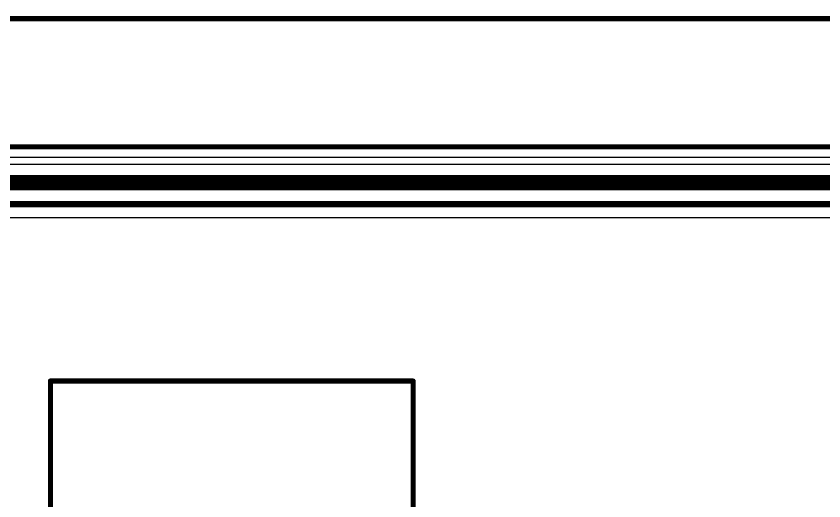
# Model space of a CAD drawing. Header units: inches. Extents: x 0 to 386, y 0 to 148.
# Drawn here: x 20.39 to 60.47, y 63.72 to 87.76 of the extents above; entities that cross this region are included whole.
import ezdxf

# ---------------------------------------------------------------- set-up
doc = ezdxf.new("R2010")
doc.units = ezdxf.units.IN
for name, color, linetype in [('Board outline', 216, 'Continuous'), ('Bottom Layer', 5, 'Continuous'), ('Dimensions', 6, 'Continuous'), ('Top Layer', 1, 'Continuous'), ('Top Overlay', 2, 'Continuous')]:
    doc.layers.add(name, color=color, linetype=linetype)

msp = doc.modelspace()

# ---------------------------------------------------------------- linework, layer by layer
at = {"layer": 'Board outline'}
msp.add_lwpolyline([(2.997, 81.28, 0.254, 0.254, 0), (251.003, 81.28, 0.254, 0.254, 0)], format="xyseb", dxfattribs=at)
at = {"layer": 'Bottom Layer'}
msp.add_line((5.064, 80.762), (69.642, 80.762), dxfattribs=at)
at = {"layer": 'Dimensions'}
msp.add_lwpolyline([(0, 87.63, 0.254, 0.254, 0), (120.474, 87.63, 0.254, 0.254, 0)], format="xyseb", dxfattribs=at)
at = {"layer": 'Top Layer'}
for p, q in [((5.064, 80.762), (105.149, 80.762)), ((75.387, 80.399), (13.154, 80.399)), ((13.045, 77.769), (72.113, 77.769))]:
    msp.add_line(p, q, dxfattribs=at)
for points in [[(13.154, 79.502, 0.762, 0.762, 0), (75.387, 79.502, 0.762, 0.762, 0)], [(13.045, 78.435, 0.305, 0.305, 0), (72.575, 78.435, 0.305, 0.305, 0)]]:
    msp.add_lwpolyline(points, format="xyseb", dxfattribs=at)
at = {"layer": 'Top Overlay'}
for points in [[(22.09, 69.66, 0.254, 0.254, 0), (40.09, 69.66, 0.254, 0.254, 0)], [(22.09, 51.66, 0.254, 0.254, 0), (22.09, 69.66, 0.254, 0.254, 0)], [(40.09, 51.66, 0.254, 0.254, 0), (40.09, 69.66, 0.254, 0.254, 0)]]:
    msp.add_lwpolyline(points, format="xyseb", dxfattribs=at)
for points in [[(22.026, 69.66, 0.127, 0.127, 1), (22.153, 69.66, 0.127, 0.127, 1)], [(22.026, 69.66, 0.127, 0.127, 1), (22.153, 69.66, 0.127, 0.127, 1)], [(40.026, 69.66, 0.127, 0.127, 1), (40.153, 69.66, 0.127, 0.127, 1)], [(40.026, 69.66, 0.127, 0.127, 1), (40.153, 69.66, 0.127, 0.127, 1)]]:
    msp.add_lwpolyline(points, format="xyseb", close=True, dxfattribs=at)

doc.saveas('drawing.dxf')
